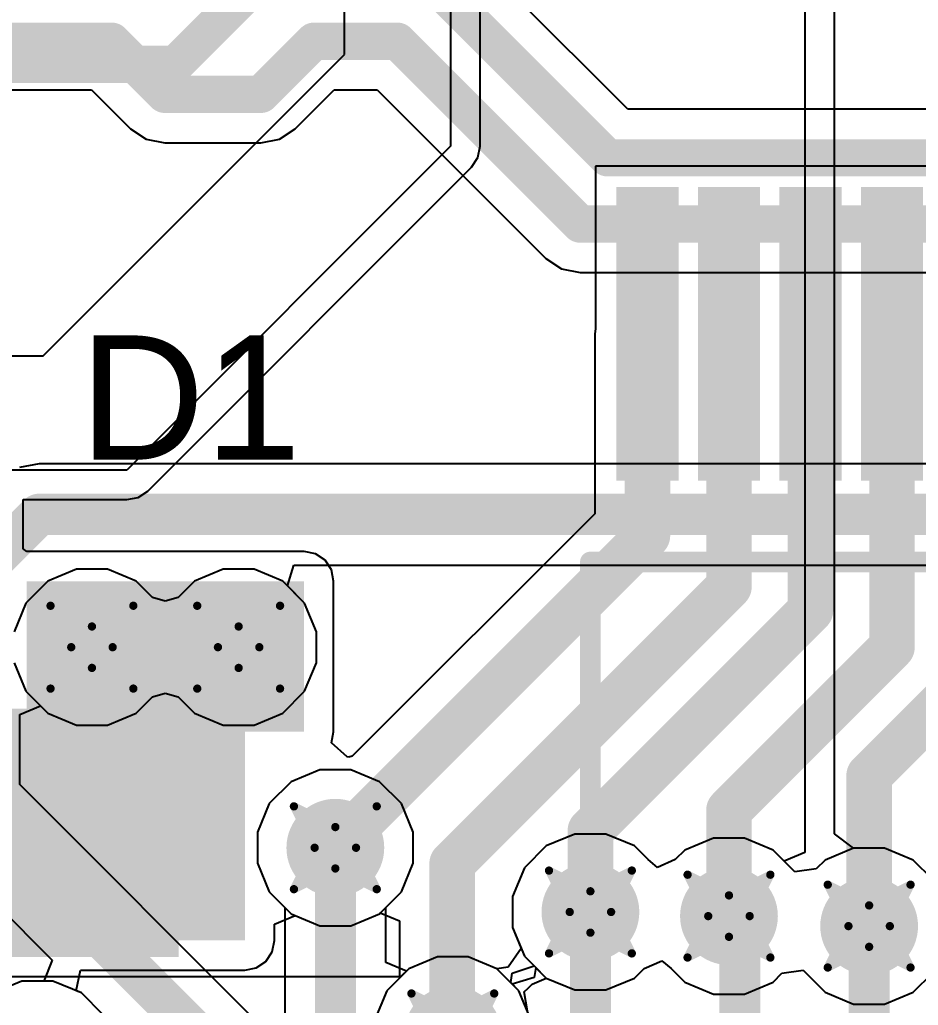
# Model space of a CAD drawing. Header units: inches. Extents: x -3 to 488, y -11 to 93.
# Drawn here: x 65.38 to 70.89, y 29.02 to 35.06 of the extents above; entities that cross this region are included whole.
import ezdxf

# ---------------------------------------------------------------- set-up
doc = ezdxf.new("R2010")
doc.units = ezdxf.units.IN
for name, color, linetype in [('Bottom Layer', 5, 'Continuous'), ('Drill Drawing', 1, 'Continuous'), ('Layer 1', 16, 'Continuous'), ('Layer 2', 76, 'Continuous'), ('Top Layer', 1, 'Continuous'), ('Top Overlay', 2, 'Continuous'), ('Top Paste', 8, 'Continuous'), ('Top Solder', 216, 'Continuous'), ('Via Holes', 16, 'Continuous')]:
    doc.layers.add(name, color=color, linetype=linetype)
doc.styles.add('Arial', font='', dxfattribs={"height": 0.2})
doc.styles.get('Arial').set_extended_font_data('Arial')

msp = doc.modelspace()

# ---------------------------------------------------------------- hatches: boundary and pattern name
at = {"layer": 'Bottom Layer'}
h = msp.add_hatch(color=5, dxfattribs=at)
edge = h.paths.add_edge_path()
edge.add_arc((65.8194, 31.2153), 0.3, 0, 360)
h = msp.add_hatch(color=5, dxfattribs=at)
edge = h.paths.add_edge_path()
edge.add_arc((66.7194, 31.2153), 0.3, 0, 360)
h = msp.add_hatch(color=5, dxfattribs=at)
edge = h.paths.add_edge_path()
edge.add_arc((67.3126, 29.985), 0.3, 0, 360)
h = msp.add_hatch(color=5, dxfattribs=at)
edge = h.paths.add_edge_path()
edge.add_arc((68.8775, 29.5912), 0.3, 0, 360)
h = msp.add_hatch(color=5, dxfattribs=at)
edge = h.paths.add_edge_path()
edge.add_arc((69.7275, 29.5658), 0.3, 0, 360)
h = msp.add_hatch(color=5, dxfattribs=at)
edge = h.paths.add_edge_path()
edge.add_arc((70.5875, 29.5045), 0.3, 0, 360)
h = msp.add_hatch(color=5, dxfattribs=at)
edge = h.paths.add_edge_path()
edge.add_arc((68.0334, 28.8373), 0.3, 0, 360)
at = {"layer": 'Layer 1'}
h = msp.add_hatch(color=16, dxfattribs=at)
edge = h.paths.add_edge_path()
edge.add_arc((65.8194, 31.2153), 0.3, 0, 360)
h = msp.add_hatch(color=16, dxfattribs=at)
edge = h.paths.add_edge_path()
edge.add_arc((66.7194, 31.2153), 0.3, 0, 360)
h = msp.add_hatch(color=16, dxfattribs=at)
edge = h.paths.add_edge_path()
edge.add_arc((67.3126, 29.985), 0.3, 0, 360)
h = msp.add_hatch(color=16, dxfattribs=at)
edge = h.paths.add_edge_path()
edge.add_arc((68.8775, 29.5912), 0.3, 0, 360)
h = msp.add_hatch(color=16, dxfattribs=at)
edge = h.paths.add_edge_path()
edge.add_arc((69.7275, 29.5658), 0.3, 0, 360)
h = msp.add_hatch(color=16, dxfattribs=at)
edge = h.paths.add_edge_path()
edge.add_arc((70.5875, 29.5045), 0.3, 0, 360)
h = msp.add_hatch(color=16, dxfattribs=at)
edge = h.paths.add_edge_path()
edge.add_arc((68.0334, 28.8373), 0.3, 0, 360)
at = {"layer": 'Layer 2'}
h = msp.add_hatch(color=76, dxfattribs=at)
edge = h.paths.add_edge_path()
edge.add_arc((65.8194, 31.2153), 0.3, 0, 360)
h = msp.add_hatch(color=76, dxfattribs=at)
edge = h.paths.add_edge_path()
edge.add_arc((66.7194, 31.2153), 0.3, 0, 360)
h = msp.add_hatch(color=76, dxfattribs=at)
edge = h.paths.add_edge_path()
edge.add_arc((67.3126, 29.985), 0.3, 0, 360)
h = msp.add_hatch(color=76, dxfattribs=at)
edge = h.paths.add_edge_path()
edge.add_arc((68.8775, 29.5912), 0.3, 0, 360)
h = msp.add_hatch(color=76, dxfattribs=at)
edge = h.paths.add_edge_path()
edge.add_arc((69.7275, 29.5658), 0.3, 0, 360)
h = msp.add_hatch(color=76, dxfattribs=at)
edge = h.paths.add_edge_path()
edge.add_arc((70.5875, 29.5045), 0.3, 0, 360)
h = msp.add_hatch(color=76, dxfattribs=at)
edge = h.paths.add_edge_path()
edge.add_arc((68.0334, 28.8373), 0.3, 0, 360)
at = {"layer": 'Top Layer'}
for points in [[(69.0874, 33.9876), (69.3674, 33.9876), (69.3674, 32.2876), (69.0874, 32.2876)], [(69.5875, 33.9876), (69.8676, 33.9876), (69.8676, 32.2876), (69.5875, 32.2876)], [(70.0874, 33.9876), (70.3674, 33.9876), (70.3674, 32.2876), (70.0874, 32.2876)], [(70.5875, 33.9876), (70.8676, 33.9876), (70.8676, 32.2876), (70.5875, 32.2876)], [(65.4196, 30.6971), (67.121, 30.6971), (67.121, 31.6201), (65.4196, 31.6201)], [(65.4913, 29.4163), (66.758, 29.4163), (66.758, 31.6201), (65.4913, 31.6201)], [(65.0504, 29.4163), (66.758, 29.4163), (66.758, 30.7363), (65.0504, 30.7363)], [(66.2504, 29.4163), (65.0504, 29.4163), (65.0504, 30.7363), (66.2504, 30.7363)]]:
    msp.add_hatch(color=1, dxfattribs=at).paths.add_polyline_path(points)
h = msp.add_hatch(color=1, dxfattribs=at)
edge = h.paths.add_edge_path()
edge.add_arc((65.8194, 31.2153), 0.3, 0, 360)
h = msp.add_hatch(color=1, dxfattribs=at)
edge = h.paths.add_edge_path()
edge.add_arc((66.7194, 31.2153), 0.3, 0, 360)
h = msp.add_hatch(color=1, dxfattribs=at)
edge = h.paths.add_edge_path()
edge.add_arc((67.3126, 29.985), 0.3, 0, 360)
h = msp.add_hatch(color=1, dxfattribs=at)
edge = h.paths.add_edge_path()
edge.add_arc((68.8775, 29.5912), 0.3, 0, 360)
h = msp.add_hatch(color=1, dxfattribs=at)
edge = h.paths.add_edge_path()
edge.add_arc((69.7275, 29.5658), 0.3, 0, 360)
h = msp.add_hatch(color=1, dxfattribs=at)
edge = h.paths.add_edge_path()
edge.add_arc((70.5875, 29.5045), 0.3, 0, 360)
h = msp.add_hatch(color=1, dxfattribs=at)
edge = h.paths.add_edge_path()
edge.add_arc((68.0334, 28.8373), 0.3, 0, 360)
at = {"layer": 'Top Paste'}
for points in [[(69.0874, 33.9876), (69.3674, 33.9876), (69.3674, 32.2876), (69.0874, 32.2876)], [(69.5875, 33.9876), (69.8676, 33.9876), (69.8676, 32.2876), (69.5875, 32.2876)], [(70.0874, 33.9876), (70.3674, 33.9876), (70.3674, 32.2876), (70.0874, 32.2876)], [(70.5875, 33.9876), (70.8676, 33.9876), (70.8676, 32.2876), (70.5875, 32.2876)], [(66.2504, 29.4163), (65.0504, 29.4163), (65.0504, 30.7363), (66.2504, 30.7363)]]:
    msp.add_hatch(color=8, dxfattribs=at).paths.add_polyline_path(points)
at = {"layer": 'Top Solder'}
for points in [[(69.0366, 34.0384), (69.4182, 34.0384), (69.4182, 32.2368), (69.0366, 32.2368)], [(69.5367, 34.0384), (69.9184, 34.0384), (69.9184, 32.2368), (69.5367, 32.2368)], [(70.0366, 34.0384), (70.4182, 34.0384), (70.4182, 32.2368), (70.0366, 32.2368)], [(70.5367, 34.0384), (70.9184, 34.0384), (70.9184, 32.2368), (70.5367, 32.2368)], [(66.352, 29.3147), (64.9488, 29.3147), (64.9488, 30.8379), (66.352, 30.8379)]]:
    msp.add_hatch(color=216, dxfattribs=at).paths.add_polyline_path(points)
at = {"layer": 'Via Holes'}
h = msp.add_hatch(color=7, dxfattribs=at)
edge = h.paths.add_edge_path()
edge.add_arc((65.8194, 31.2153), 0.15, 0, 360)
h = msp.add_hatch(color=7, dxfattribs=at)
edge = h.paths.add_edge_path()
edge.add_arc((66.7194, 31.2153), 0.15, 0, 360)
h = msp.add_hatch(color=7, dxfattribs=at)
edge = h.paths.add_edge_path()
edge.add_arc((67.3126, 29.985), 0.15, 0, 360)
h = msp.add_hatch(color=7, dxfattribs=at)
edge = h.paths.add_edge_path()
edge.add_arc((68.8775, 29.5912), 0.15, 0, 360)
h = msp.add_hatch(color=7, dxfattribs=at)
edge = h.paths.add_edge_path()
edge.add_arc((69.7275, 29.5658), 0.15, 0, 360)
h = msp.add_hatch(color=7, dxfattribs=at)
edge = h.paths.add_edge_path()
edge.add_arc((70.5875, 29.5045), 0.15, 0, 360)

# ---------------------------------------------------------------- linework, layer by layer
at = {"layer": 'Bottom Layer'}
for p, q in [((69.1068, 34.5145), (68.0722, 35.5491)), ((64.4056, 34.6343), (65.8176, 34.6343)), ((65.8176, 34.6343), (66.0563, 34.3956)), ((67.0665, 34.3956), (67.3051, 34.6343)), ((67.3051, 34.6343), (67.5699, 34.6343)), ((67.5699, 34.6343), (68.6045, 33.5997)), ((71.3811, 34.5145), (69.1068, 34.5145)), ((66.0563, 34.3956), (66.1529, 34.331)), ((66.9699, 34.331), (67.0665, 34.3956)), ((66.1529, 34.331), (66.2669, 34.3084)), ((66.2669, 34.3084), (66.8559, 34.3084)), ((66.8559, 34.3084), (66.9699, 34.331)), ((68.6045, 33.5997), (68.7011, 33.5352)), ((68.7011, 33.5352), (68.8151, 33.5125)), ((68.8151, 33.5125), (83.6361, 33.5125)), ((65.4948, 32.3407), (65.3759, 32.317)), ((83.6361, 32.3407), (65.4948, 32.3407)), ((67.0182, 31.5921), (67.0581, 31.7191)), ((67.0581, 31.7191), (83.6361, 31.7191)), ((67.1244, 31.4859), (67.0182, 31.5921)), ((67.1972, 31.3103), (67.1244, 31.4859)), ((67.1972, 31.1203), (67.1972, 31.3103)), ((67.1244, 30.9446), (67.1972, 31.1203)), ((66.09, 30.8102), (66.1908, 30.911)), ((66.1908, 30.911), (66.2694, 30.9324)), ((66.2694, 30.9324), (66.3479, 30.911)), ((66.3479, 30.911), (66.4487, 30.8102)), ((66.99, 30.8102), (67.1244, 30.9446)), ((65.3765, 30.8028), (65.5035, 30.8554)), ((65.5035, 30.8554), (65.5487, 30.8102)), ((65.3765, 30.3735), (65.3765, 30.8028)), ((65.5487, 30.8102), (65.7243, 30.7375)), ((65.9144, 30.7375), (66.09, 30.8102)), ((66.4487, 30.8102), (66.6243, 30.7375)), ((66.8144, 30.7375), (66.99, 30.8102)), ((65.7243, 30.7375), (65.9144, 30.7375)), ((66.6243, 30.7375), (66.8144, 30.7375)), ((67.2175, 30.4628), (67.0419, 30.39)), ((67.4076, 30.4628), (67.2175, 30.4628)), ((67.5832, 30.39), (67.4076, 30.4628)), ((70.3317, 25.4183), (65.3765, 30.3735)), ((67.0419, 30.39), (66.9075, 30.2556)), ((67.7176, 30.2556), (67.5832, 30.39)), ((66.9075, 30.2556), (66.8348, 30.08)), ((67.7904, 30.08), (67.7176, 30.2556)), ((66.8348, 30.08), (66.8348, 29.8899)), ((67.7904, 29.8899), (67.7904, 30.08)), ((68.7824, 30.069), (68.6068, 29.9963)), ((68.9725, 30.069), (68.7824, 30.069)), ((69.1481, 29.9963), (68.9725, 30.069)), ((64.846, 30.025), (65.5763, 29.2947)), ((68.6068, 29.9963), (68.4724, 29.8619)), ((69.2323, 29.9122), (69.1481, 29.9963)), ((69.6325, 30.0436), (69.4569, 29.9709)), ((69.8226, 30.0436), (69.6325, 30.0436)), ((69.9982, 29.9709), (69.8226, 30.0436)), ((69.4569, 29.9709), (69.3982, 29.9122)), ((70.1326, 29.8365), (69.9982, 29.9709)), ((70.4925, 29.9823), (70.3169, 29.9095)), ((70.6826, 29.9823), (70.4925, 29.9823)), ((70.8582, 29.9095), (70.6826, 29.9823)), ((66.8348, 29.8899), (66.9075, 29.7143)), ((67.7176, 29.7143), (67.7904, 29.8899)), ((69.2889, 29.8646), (69.2323, 29.9122)), ((69.3982, 29.9122), (69.2889, 29.8646)), ((70.3169, 29.9095), (70.2624, 29.855)), ((70.9775, 29.7902), (70.8582, 29.9095)), ((68.4724, 29.8619), (68.3997, 29.6863)), ((70.2624, 29.855), (70.1326, 29.8365)), ((66.9075, 29.7143), (67.0419, 29.5799)), ((67.5832, 29.5799), (67.7176, 29.7143)), ((68.3997, 29.6863), (68.3997, 29.4962)), ((67.0419, 29.5799), (67.2175, 29.5072)), ((67.4076, 29.5072), (67.5832, 29.5799)), ((67.2175, 29.5072), (67.4076, 29.5072)), ((68.3997, 29.4962), (68.4724, 29.3206)), ((68.4724, 29.3206), (68.6068, 29.1862)), ((65.5763, 29.2947), (65.5237, 29.1677)), ((67.9384, 29.3151), (67.7628, 29.2423)), ((68.1284, 29.3151), (67.9384, 29.3151)), ((68.3041, 29.2423), (68.1284, 29.3151)), ((69.2068, 29.2449), (69.3161, 29.2924)), ((69.3161, 29.2924), (69.3728, 29.2449)), ((67.7628, 29.2423), (67.6283, 29.1079)), ((68.4385, 29.1079), (68.3041, 29.2423)), ((69.1481, 29.1862), (69.2068, 29.2449)), ((69.3728, 29.2449), (69.4569, 29.1607)), ((69.9982, 29.1607), (70.0527, 29.2153)), ((70.0527, 29.2153), (70.1825, 29.2338)), ((70.1825, 29.2338), (70.3169, 29.0994)), ((70.8582, 29.0994), (70.9775, 29.2187)), ((65.3887, 29.1677), (65.2131, 29.095)), ((65.5237, 29.1677), (65.3887, 29.1677)), ((68.6068, 29.1862), (68.7824, 29.1134)), ((68.9725, 29.1134), (69.1481, 29.1862)), ((69.4569, 29.1607), (69.6325, 29.088)), ((69.8226, 29.088), (69.9982, 29.1607)), ((67.6283, 29.1079), (67.5556, 28.9323)), ((68.5112, 28.9323), (68.4385, 29.1079)), ((68.7824, 29.1134), (68.9725, 29.1134)), ((69.6325, 29.088), (69.8226, 29.088)), ((70.3169, 29.0994), (70.4925, 29.0267)), ((70.6826, 29.0267), (70.8582, 29.0994)), ((70.4925, 29.0267), (70.6826, 29.0267))]:
    msp.add_line(p, q, dxfattribs=at)
for points in [[(67.8616, 35.3385, 0.2286, 0.2286, 0), (68.9834, 34.2167, 0.2286, 0.2286, 0)], [(64.2822, 34.9321, 0.2286, 0.2286, 0), (65.941, 34.9321, 0.2286, 0.2286, 0)], [(65.941, 34.9321, 0.2286, 0.2286, 0), (66.2669, 34.6062, 0.2286, 0.2286, 0)], [(66.8559, 34.6062, 0.2286, 0.2286, 0), (67.1818, 34.9321, 0.2286, 0.2286, 0)], [(67.1818, 34.9321, 0.2286, 0.2286, 0), (67.6933, 34.9321, 0.2286, 0.2286, 0)], [(67.6933, 34.9321, 0.2286, 0.2286, 0), (68.8151, 33.8103, 0.2286, 0.2286, 0)], [(66.2669, 34.6062, 0.2286, 0.2286, 0), (66.8559, 34.6062, 0.2286, 0.2286, 0)], [(68.9834, 34.2167, 0.2286, 0.2286, 0), (91.5495, 34.2167, 0.2286, 0.2286, 0)], [(68.8151, 33.8103, 0.2286, 0.2286, 0), (91.7178, 33.8103, 0.2286, 0.2286, 0)], [(65.0657, 31.6008, 0.254, 0.254, 0), (65.4948, 32.0299, 0.254, 0.254, 0)], [(65.4948, 32.0299, 0.254, 0.254, 0), (85.2854, 32.0299, 0.254, 0.254, 0)], [(65.0657, 30.2447, 0.254, 0.254, 0), (70.112, 25.1985, 0.254, 0.254, 0)]]:
    msp.add_lwpolyline(points, format="xyseb", dxfattribs=at)
for points in [[(65.8838, 34.9321, 0.1143, 0.1143, 1), (65.9981, 34.9321, 0.1143, 0.1143, 1)], [(65.8838, 34.9321, 0.1143, 0.1143, 1), (65.9981, 34.9321, 0.1143, 0.1143, 1)], [(67.1246, 34.9321, 0.1143, 0.1143, 1), (67.2389, 34.9321, 0.1143, 0.1143, 1)], [(67.1246, 34.9321, 0.1143, 0.1143, 1), (67.2389, 34.9321, 0.1143, 0.1143, 1)], [(67.6361, 34.9321, 0.1143, 0.1143, 1), (67.7504, 34.9321, 0.1143, 0.1143, 1)], [(67.6361, 34.9321, 0.1143, 0.1143, 1), (67.7504, 34.9321, 0.1143, 0.1143, 1)], [(66.2097, 34.6062, 0.1143, 0.1143, 1), (66.324, 34.6062, 0.1143, 0.1143, 1)], [(66.2097, 34.6062, 0.1143, 0.1143, 1), (66.324, 34.6062, 0.1143, 0.1143, 1)], [(66.7987, 34.6062, 0.1143, 0.1143, 1), (66.913, 34.6062, 0.1143, 0.1143, 1)], [(66.7987, 34.6062, 0.1143, 0.1143, 1), (66.913, 34.6062, 0.1143, 0.1143, 1)], [(68.9262, 34.2167, 0.1143, 0.1143, 1), (69.0405, 34.2167, 0.1143, 0.1143, 1)], [(68.9262, 34.2167, 0.1143, 0.1143, 1), (69.0405, 34.2167, 0.1143, 0.1143, 1)], [(68.7579, 33.8103, 0.1143, 0.1143, 1), (68.8722, 33.8103, 0.1143, 0.1143, 1)], [(68.7579, 33.8103, 0.1143, 0.1143, 1), (68.8722, 33.8103, 0.1143, 0.1143, 1)], [(65.4313, 32.0299, 0.127, 0.127, 1), (65.5583, 32.0299, 0.127, 0.127, 1)], [(65.4313, 32.0299, 0.127, 0.127, 1), (65.5583, 32.0299, 0.127, 0.127, 1)]]:
    msp.add_lwpolyline(points, format="xyseb", close=True, dxfattribs=at)
at = {"layer": 'Drill Drawing'}
for points in [[(65.5654, 31.4693, 0.0508, 0.0508, 0), (65.8194, 31.3423, 0.0508, 0.0508, 0)], [(65.5654, 31.4693, 0.0508, 0.0508, 0), (65.6924, 31.2153, 0.0508, 0.0508, 0)], [(65.8194, 31.3423, 0.0508, 0.0508, 0), (66.0734, 31.4693, 0.0508, 0.0508, 0)], [(65.9464, 31.2153, 0.0508, 0.0508, 0), (66.0734, 31.4693, 0.0508, 0.0508, 0)], [(66.4654, 31.4693, 0.0508, 0.0508, 0), (66.7194, 31.3423, 0.0508, 0.0508, 0)], [(66.4654, 31.4693, 0.0508, 0.0508, 0), (66.5924, 31.2153, 0.0508, 0.0508, 0)], [(66.7194, 31.3423, 0.0508, 0.0508, 0), (66.9734, 31.4693, 0.0508, 0.0508, 0)], [(66.8464, 31.2153, 0.0508, 0.0508, 0), (66.9734, 31.4693, 0.0508, 0.0508, 0)], [(65.5654, 30.9613, 0.0508, 0.0508, 0), (65.6924, 31.2153, 0.0508, 0.0508, 0)], [(65.9464, 31.2153, 0.0508, 0.0508, 0), (66.0734, 30.9613, 0.0508, 0.0508, 0)], [(66.4654, 30.9613, 0.0508, 0.0508, 0), (66.5924, 31.2153, 0.0508, 0.0508, 0)], [(66.8464, 31.2153, 0.0508, 0.0508, 0), (66.9734, 30.9613, 0.0508, 0.0508, 0)], [(65.5654, 30.9613, 0.0508, 0.0508, 0), (65.8194, 31.0883, 0.0508, 0.0508, 0)], [(65.8194, 31.0883, 0.0508, 0.0508, 0), (66.0734, 30.9613, 0.0508, 0.0508, 0)], [(66.4654, 30.9613, 0.0508, 0.0508, 0), (66.7194, 31.0883, 0.0508, 0.0508, 0)], [(66.7194, 31.0883, 0.0508, 0.0508, 0), (66.9734, 30.9613, 0.0508, 0.0508, 0)], [(67.0586, 30.239, 0.0508, 0.0508, 0), (67.3126, 30.112, 0.0508, 0.0508, 0)], [(67.0586, 30.239, 0.0508, 0.0508, 0), (67.1856, 29.985, 0.0508, 0.0508, 0)], [(67.3126, 30.112, 0.0508, 0.0508, 0), (67.5666, 30.239, 0.0508, 0.0508, 0)], [(67.4396, 29.985, 0.0508, 0.0508, 0), (67.5666, 30.239, 0.0508, 0.0508, 0)], [(67.0586, 29.731, 0.0508, 0.0508, 0), (67.1856, 29.985, 0.0508, 0.0508, 0)], [(67.4396, 29.985, 0.0508, 0.0508, 0), (67.5666, 29.731, 0.0508, 0.0508, 0)], [(67.0586, 29.731, 0.0508, 0.0508, 0), (67.3126, 29.858, 0.0508, 0.0508, 0)], [(67.3126, 29.858, 0.0508, 0.0508, 0), (67.5666, 29.731, 0.0508, 0.0508, 0)], [(68.6235, 29.8452, 0.0508, 0.0508, 0), (68.8775, 29.7182, 0.0508, 0.0508, 0)], [(68.6235, 29.8452, 0.0508, 0.0508, 0), (68.7505, 29.5912, 0.0508, 0.0508, 0)], [(68.8775, 29.7182, 0.0508, 0.0508, 0), (69.1315, 29.8452, 0.0508, 0.0508, 0)], [(69.0045, 29.5912, 0.0508, 0.0508, 0), (69.1315, 29.8452, 0.0508, 0.0508, 0)], [(69.4735, 29.8198, 0.0508, 0.0508, 0), (69.7275, 29.6928, 0.0508, 0.0508, 0)], [(69.4735, 29.8198, 0.0508, 0.0508, 0), (69.6005, 29.5658, 0.0508, 0.0508, 0)], [(69.7275, 29.6928, 0.0508, 0.0508, 0), (69.9815, 29.8198, 0.0508, 0.0508, 0)], [(69.8545, 29.5658, 0.0508, 0.0508, 0), (69.9815, 29.8198, 0.0508, 0.0508, 0)], [(70.3335, 29.7585, 0.0508, 0.0508, 0), (70.5875, 29.6315, 0.0508, 0.0508, 0)], [(70.3335, 29.7585, 0.0508, 0.0508, 0), (70.4605, 29.5045, 0.0508, 0.0508, 0)], [(70.5875, 29.6315, 0.0508, 0.0508, 0), (70.8415, 29.7585, 0.0508, 0.0508, 0)], [(70.7145, 29.5045, 0.0508, 0.0508, 0), (70.8415, 29.7585, 0.0508, 0.0508, 0)], [(68.6235, 29.3372, 0.0508, 0.0508, 0), (68.7505, 29.5912, 0.0508, 0.0508, 0)], [(69.0045, 29.5912, 0.0508, 0.0508, 0), (69.1315, 29.3372, 0.0508, 0.0508, 0)], [(69.4735, 29.3118, 0.0508, 0.0508, 0), (69.6005, 29.5658, 0.0508, 0.0508, 0)], [(69.8545, 29.5658, 0.0508, 0.0508, 0), (69.9815, 29.3118, 0.0508, 0.0508, 0)], [(70.3335, 29.2505, 0.0508, 0.0508, 0), (70.4605, 29.5045, 0.0508, 0.0508, 0)], [(70.7145, 29.5045, 0.0508, 0.0508, 0), (70.8415, 29.2505, 0.0508, 0.0508, 0)], [(68.6235, 29.3372, 0.0508, 0.0508, 0), (68.8775, 29.4642, 0.0508, 0.0508, 0)], [(68.8775, 29.4642, 0.0508, 0.0508, 0), (69.1315, 29.3372, 0.0508, 0.0508, 0)], [(69.4735, 29.3118, 0.0508, 0.0508, 0), (69.7275, 29.4388, 0.0508, 0.0508, 0)], [(69.7275, 29.4388, 0.0508, 0.0508, 0), (69.9815, 29.3118, 0.0508, 0.0508, 0)], [(70.3335, 29.2505, 0.0508, 0.0508, 0), (70.5875, 29.3775, 0.0508, 0.0508, 0)], [(70.5875, 29.3775, 0.0508, 0.0508, 0), (70.8415, 29.2505, 0.0508, 0.0508, 0)], [(67.7794, 29.0913, 0.0508, 0.0508, 0), (68.0334, 28.9643, 0.0508, 0.0508, 0)], [(67.7794, 29.0913, 0.0508, 0.0508, 0), (67.9064, 28.8373, 0.0508, 0.0508, 0)], [(68.0334, 28.9643, 0.0508, 0.0508, 0), (68.2874, 29.0913, 0.0508, 0.0508, 0)], [(68.1604, 28.8373, 0.0508, 0.0508, 0), (68.2874, 29.0913, 0.0508, 0.0508, 0)]]:
    msp.add_lwpolyline(points, format="xyseb", dxfattribs=at)
for points in [[(65.5527, 31.4693, 0.0254, 0.0254, 1), (65.5781, 31.4693, 0.0254, 0.0254, 1)], [(65.5527, 31.4693, 0.0254, 0.0254, 1), (65.5781, 31.4693, 0.0254, 0.0254, 1)], [(66.0607, 31.4693, 0.0254, 0.0254, 1), (66.0861, 31.4693, 0.0254, 0.0254, 1)], [(66.0607, 31.4693, 0.0254, 0.0254, 1), (66.0861, 31.4693, 0.0254, 0.0254, 1)], [(66.4527, 31.4693, 0.0254, 0.0254, 1), (66.4781, 31.4693, 0.0254, 0.0254, 1)], [(66.4527, 31.4693, 0.0254, 0.0254, 1), (66.4781, 31.4693, 0.0254, 0.0254, 1)], [(66.9607, 31.4693, 0.0254, 0.0254, 1), (66.9861, 31.4693, 0.0254, 0.0254, 1)], [(66.9607, 31.4693, 0.0254, 0.0254, 1), (66.9861, 31.4693, 0.0254, 0.0254, 1)], [(65.8067, 31.3423, 0.0254, 0.0254, 1), (65.8321, 31.3423, 0.0254, 0.0254, 1)], [(65.8067, 31.3423, 0.0254, 0.0254, 1), (65.8321, 31.3423, 0.0254, 0.0254, 1)], [(66.7067, 31.3423, 0.0254, 0.0254, 1), (66.7321, 31.3423, 0.0254, 0.0254, 1)], [(66.7067, 31.3423, 0.0254, 0.0254, 1), (66.7321, 31.3423, 0.0254, 0.0254, 1)], [(65.6797, 31.2153, 0.0254, 0.0254, 1), (65.7051, 31.2153, 0.0254, 0.0254, 1)], [(65.6797, 31.2153, 0.0254, 0.0254, 1), (65.7051, 31.2153, 0.0254, 0.0254, 1)], [(65.9337, 31.2153, 0.0254, 0.0254, 1), (65.9591, 31.2153, 0.0254, 0.0254, 1)], [(65.9337, 31.2153, 0.0254, 0.0254, 1), (65.9591, 31.2153, 0.0254, 0.0254, 1)], [(66.5797, 31.2153, 0.0254, 0.0254, 1), (66.6051, 31.2153, 0.0254, 0.0254, 1)], [(66.5797, 31.2153, 0.0254, 0.0254, 1), (66.6051, 31.2153, 0.0254, 0.0254, 1)], [(66.8337, 31.2153, 0.0254, 0.0254, 1), (66.8591, 31.2153, 0.0254, 0.0254, 1)], [(66.8337, 31.2153, 0.0254, 0.0254, 1), (66.8591, 31.2153, 0.0254, 0.0254, 1)], [(65.8067, 31.0883, 0.0254, 0.0254, 1), (65.8321, 31.0883, 0.0254, 0.0254, 1)], [(65.8067, 31.0883, 0.0254, 0.0254, 1), (65.8321, 31.0883, 0.0254, 0.0254, 1)], [(66.7067, 31.0883, 0.0254, 0.0254, 1), (66.7321, 31.0883, 0.0254, 0.0254, 1)], [(66.7067, 31.0883, 0.0254, 0.0254, 1), (66.7321, 31.0883, 0.0254, 0.0254, 1)], [(65.5527, 30.9613, 0.0254, 0.0254, 1), (65.5781, 30.9613, 0.0254, 0.0254, 1)], [(65.5527, 30.9613, 0.0254, 0.0254, 1), (65.5781, 30.9613, 0.0254, 0.0254, 1)], [(66.0607, 30.9613, 0.0254, 0.0254, 1), (66.0861, 30.9613, 0.0254, 0.0254, 1)], [(66.0607, 30.9613, 0.0254, 0.0254, 1), (66.0861, 30.9613, 0.0254, 0.0254, 1)], [(66.4527, 30.9613, 0.0254, 0.0254, 1), (66.4781, 30.9613, 0.0254, 0.0254, 1)], [(66.4527, 30.9613, 0.0254, 0.0254, 1), (66.4781, 30.9613, 0.0254, 0.0254, 1)], [(66.9607, 30.9613, 0.0254, 0.0254, 1), (66.9861, 30.9613, 0.0254, 0.0254, 1)], [(66.9607, 30.9613, 0.0254, 0.0254, 1), (66.9861, 30.9613, 0.0254, 0.0254, 1)], [(67.0459, 30.239, 0.0254, 0.0254, 1), (67.0713, 30.239, 0.0254, 0.0254, 1)], [(67.0459, 30.239, 0.0254, 0.0254, 1), (67.0713, 30.239, 0.0254, 0.0254, 1)], [(67.5539, 30.239, 0.0254, 0.0254, 1), (67.5793, 30.239, 0.0254, 0.0254, 1)], [(67.5539, 30.239, 0.0254, 0.0254, 1), (67.5793, 30.239, 0.0254, 0.0254, 1)], [(67.2999, 30.112, 0.0254, 0.0254, 1), (67.3253, 30.112, 0.0254, 0.0254, 1)], [(67.2999, 30.112, 0.0254, 0.0254, 1), (67.3253, 30.112, 0.0254, 0.0254, 1)], [(67.1729, 29.985, 0.0254, 0.0254, 1), (67.1983, 29.985, 0.0254, 0.0254, 1)], [(67.1729, 29.985, 0.0254, 0.0254, 1), (67.1983, 29.985, 0.0254, 0.0254, 1)], [(67.4269, 29.985, 0.0254, 0.0254, 1), (67.4523, 29.985, 0.0254, 0.0254, 1)], [(67.4269, 29.985, 0.0254, 0.0254, 1), (67.4523, 29.985, 0.0254, 0.0254, 1)], [(67.2999, 29.858, 0.0254, 0.0254, 1), (67.3253, 29.858, 0.0254, 0.0254, 1)], [(67.2999, 29.858, 0.0254, 0.0254, 1), (67.3253, 29.858, 0.0254, 0.0254, 1)], [(68.6108, 29.8452, 0.0254, 0.0254, 1), (68.6362, 29.8452, 0.0254, 0.0254, 1)], [(68.6108, 29.8452, 0.0254, 0.0254, 1), (68.6362, 29.8452, 0.0254, 0.0254, 1)], [(69.1188, 29.8452, 0.0254, 0.0254, 1), (69.1442, 29.8452, 0.0254, 0.0254, 1)], [(69.1188, 29.8452, 0.0254, 0.0254, 1), (69.1442, 29.8452, 0.0254, 0.0254, 1)], [(69.4608, 29.8198, 0.0254, 0.0254, 1), (69.4862, 29.8198, 0.0254, 0.0254, 1)], [(69.4608, 29.8198, 0.0254, 0.0254, 1), (69.4862, 29.8198, 0.0254, 0.0254, 1)], [(69.9688, 29.8198, 0.0254, 0.0254, 1), (69.9942, 29.8198, 0.0254, 0.0254, 1)], [(69.9688, 29.8198, 0.0254, 0.0254, 1), (69.9942, 29.8198, 0.0254, 0.0254, 1)], [(67.0459, 29.731, 0.0254, 0.0254, 1), (67.0713, 29.731, 0.0254, 0.0254, 1)], [(67.0459, 29.731, 0.0254, 0.0254, 1), (67.0713, 29.731, 0.0254, 0.0254, 1)], [(67.5539, 29.731, 0.0254, 0.0254, 1), (67.5793, 29.731, 0.0254, 0.0254, 1)], [(67.5539, 29.731, 0.0254, 0.0254, 1), (67.5793, 29.731, 0.0254, 0.0254, 1)], [(68.8648, 29.7182, 0.0254, 0.0254, 1), (68.8902, 29.7182, 0.0254, 0.0254, 1)], [(68.8648, 29.7182, 0.0254, 0.0254, 1), (68.8902, 29.7182, 0.0254, 0.0254, 1)], [(70.3208, 29.7585, 0.0254, 0.0254, 1), (70.3462, 29.7585, 0.0254, 0.0254, 1)], [(70.3208, 29.7585, 0.0254, 0.0254, 1), (70.3462, 29.7585, 0.0254, 0.0254, 1)], [(70.8288, 29.7585, 0.0254, 0.0254, 1), (70.8542, 29.7585, 0.0254, 0.0254, 1)], [(70.8288, 29.7585, 0.0254, 0.0254, 1), (70.8542, 29.7585, 0.0254, 0.0254, 1)], [(69.7148, 29.6928, 0.0254, 0.0254, 1), (69.7402, 29.6928, 0.0254, 0.0254, 1)], [(69.7148, 29.6928, 0.0254, 0.0254, 1), (69.7402, 29.6928, 0.0254, 0.0254, 1)], [(70.5748, 29.6315, 0.0254, 0.0254, 1), (70.6002, 29.6315, 0.0254, 0.0254, 1)], [(70.5748, 29.6315, 0.0254, 0.0254, 1), (70.6002, 29.6315, 0.0254, 0.0254, 1)], [(68.7378, 29.5912, 0.0254, 0.0254, 1), (68.7632, 29.5912, 0.0254, 0.0254, 1)], [(68.7378, 29.5912, 0.0254, 0.0254, 1), (68.7632, 29.5912, 0.0254, 0.0254, 1)], [(68.9918, 29.5912, 0.0254, 0.0254, 1), (69.0172, 29.5912, 0.0254, 0.0254, 1)], [(68.9918, 29.5912, 0.0254, 0.0254, 1), (69.0172, 29.5912, 0.0254, 0.0254, 1)], [(69.5878, 29.5658, 0.0254, 0.0254, 1), (69.6132, 29.5658, 0.0254, 0.0254, 1)], [(69.5878, 29.5658, 0.0254, 0.0254, 1), (69.6132, 29.5658, 0.0254, 0.0254, 1)], [(69.8418, 29.5658, 0.0254, 0.0254, 1), (69.8672, 29.5658, 0.0254, 0.0254, 1)], [(69.8418, 29.5658, 0.0254, 0.0254, 1), (69.8672, 29.5658, 0.0254, 0.0254, 1)], [(70.4478, 29.5045, 0.0254, 0.0254, 1), (70.4732, 29.5045, 0.0254, 0.0254, 1)], [(70.4478, 29.5045, 0.0254, 0.0254, 1), (70.4732, 29.5045, 0.0254, 0.0254, 1)], [(70.7018, 29.5045, 0.0254, 0.0254, 1), (70.7272, 29.5045, 0.0254, 0.0254, 1)], [(70.7018, 29.5045, 0.0254, 0.0254, 1), (70.7272, 29.5045, 0.0254, 0.0254, 1)], [(68.8648, 29.4642, 0.0254, 0.0254, 1), (68.8902, 29.4642, 0.0254, 0.0254, 1)], [(68.8648, 29.4642, 0.0254, 0.0254, 1), (68.8902, 29.4642, 0.0254, 0.0254, 1)], [(69.7148, 29.4388, 0.0254, 0.0254, 1), (69.7402, 29.4388, 0.0254, 0.0254, 1)], [(69.7148, 29.4388, 0.0254, 0.0254, 1), (69.7402, 29.4388, 0.0254, 0.0254, 1)], [(70.5748, 29.3775, 0.0254, 0.0254, 1), (70.6002, 29.3775, 0.0254, 0.0254, 1)], [(70.5748, 29.3775, 0.0254, 0.0254, 1), (70.6002, 29.3775, 0.0254, 0.0254, 1)], [(68.6108, 29.3372, 0.0254, 0.0254, 1), (68.6362, 29.3372, 0.0254, 0.0254, 1)], [(68.6108, 29.3372, 0.0254, 0.0254, 1), (68.6362, 29.3372, 0.0254, 0.0254, 1)], [(69.1188, 29.3372, 0.0254, 0.0254, 1), (69.1442, 29.3372, 0.0254, 0.0254, 1)], [(69.1188, 29.3372, 0.0254, 0.0254, 1), (69.1442, 29.3372, 0.0254, 0.0254, 1)], [(69.4608, 29.3118, 0.0254, 0.0254, 1), (69.4862, 29.3118, 0.0254, 0.0254, 1)], [(69.4608, 29.3118, 0.0254, 0.0254, 1), (69.4862, 29.3118, 0.0254, 0.0254, 1)], [(69.9688, 29.3118, 0.0254, 0.0254, 1), (69.9942, 29.3118, 0.0254, 0.0254, 1)], [(69.9688, 29.3118, 0.0254, 0.0254, 1), (69.9942, 29.3118, 0.0254, 0.0254, 1)], [(70.3208, 29.2505, 0.0254, 0.0254, 1), (70.3462, 29.2505, 0.0254, 0.0254, 1)], [(70.3208, 29.2505, 0.0254, 0.0254, 1), (70.3462, 29.2505, 0.0254, 0.0254, 1)], [(70.8288, 29.2505, 0.0254, 0.0254, 1), (70.8542, 29.2505, 0.0254, 0.0254, 1)], [(70.8288, 29.2505, 0.0254, 0.0254, 1), (70.8542, 29.2505, 0.0254, 0.0254, 1)], [(67.7667, 29.0913, 0.0254, 0.0254, 1), (67.7921, 29.0913, 0.0254, 0.0254, 1)], [(67.7667, 29.0913, 0.0254, 0.0254, 1), (67.7921, 29.0913, 0.0254, 0.0254, 1)], [(68.2747, 29.0913, 0.0254, 0.0254, 1), (68.3001, 29.0913, 0.0254, 0.0254, 1)], [(68.2747, 29.0913, 0.0254, 0.0254, 1), (68.3001, 29.0913, 0.0254, 0.0254, 1)]]:
    msp.add_lwpolyline(points, format="xyseb", close=True, dxfattribs=at)
at = {"layer": 'Layer 1'}
for p, q in [((65.7243, 31.6931), (65.5487, 31.6203)), ((65.9144, 31.6931), (65.7243, 31.6931)), ((66.09, 31.6203), (65.9144, 31.6931)), ((66.6243, 31.6931), (66.4487, 31.6203)), ((66.8144, 31.6931), (66.6243, 31.6931)), ((66.99, 31.6203), (66.8144, 31.6931)), ((65.5487, 31.6203), (65.4143, 31.4859)), ((66.1908, 31.5196), (66.09, 31.6203)), ((66.4487, 31.6203), (66.3479, 31.5196)), ((67.1244, 31.4859), (66.99, 31.6203)), ((66.2694, 31.4982), (66.1908, 31.5196)), ((66.3479, 31.5196), (66.2694, 31.4982)), ((65.4143, 31.4859), (65.3416, 31.3103)), ((67.1972, 31.3103), (67.1244, 31.4859)), ((67.1972, 31.1203), (67.1972, 31.3103)), ((65.3416, 31.1203), (65.4143, 30.9446)), ((67.1244, 30.9446), (67.1972, 31.1203)), ((65.4143, 30.9446), (65.5487, 30.8102)), ((66.09, 30.8102), (66.1908, 30.911)), ((66.1908, 30.911), (66.2694, 30.9324)), ((66.2694, 30.9324), (66.3479, 30.911)), ((66.3479, 30.911), (66.4487, 30.8102)), ((66.99, 30.8102), (67.1244, 30.9446)), ((65.5487, 30.8102), (65.7243, 30.7375)), ((65.9144, 30.7375), (66.09, 30.8102)), ((66.4487, 30.8102), (66.6243, 30.7375)), ((66.8144, 30.7375), (66.99, 30.8102)), ((65.7243, 30.7375), (65.9144, 30.7375)), ((66.6243, 30.7375), (66.8144, 30.7375)), ((67.2175, 30.4628), (67.0419, 30.39)), ((67.4076, 30.4628), (67.2175, 30.4628)), ((67.5832, 30.39), (67.4076, 30.4628)), ((67.0419, 30.39), (66.9075, 30.2556)), ((67.7176, 30.2556), (67.5832, 30.39)), ((66.9075, 30.2556), (66.8348, 30.08)), ((67.7904, 30.08), (67.7176, 30.2556)), ((66.8348, 30.08), (66.8348, 29.8899)), ((67.7904, 29.8899), (67.7904, 30.08)), ((68.7824, 30.069), (68.6068, 29.9963)), ((68.9725, 30.069), (68.7824, 30.069)), ((69.1481, 29.9963), (68.9725, 30.069)), ((68.6068, 29.9963), (68.4724, 29.8619)), ((69.2323, 29.9122), (69.1481, 29.9963)), ((69.6325, 30.0436), (69.4569, 29.9709)), ((69.8226, 30.0436), (69.6325, 30.0436)), ((69.9982, 29.9709), (69.8226, 30.0436)), ((69.4569, 29.9709), (69.3982, 29.9122)), ((70.1326, 29.8365), (69.9982, 29.9709)), ((70.4925, 29.9823), (70.3169, 29.9095)), ((70.6826, 29.9823), (70.4925, 29.9823)), ((70.8582, 29.9095), (70.6826, 29.9823)), ((66.8348, 29.8899), (66.9075, 29.7143)), ((67.7176, 29.7143), (67.7904, 29.8899)), ((69.2889, 29.8646), (69.2323, 29.9122)), ((69.3982, 29.9122), (69.2889, 29.8646)), ((70.3169, 29.9095), (70.2624, 29.855)), ((70.9775, 29.7902), (70.8582, 29.9095)), ((68.4724, 29.8619), (68.3997, 29.6863)), ((70.2624, 29.855), (70.1326, 29.8365)), ((66.9075, 29.7143), (67.0031, 29.6187)), ((67.6221, 29.6187), (67.7176, 29.7143)), ((68.3997, 29.6863), (68.3997, 29.4962)), ((67.0031, 29.6187), (67.0031, 28.5776)), ((67.6221, 29.2812), (67.6221, 29.6187)), ((68.3997, 29.4962), (68.4724, 29.3206)), ((68.4724, 29.3206), (68.5417, 29.2513)), ((67.7491, 29.2286), (67.6221, 29.2812)), ((67.9384, 29.3151), (67.7628, 29.2423)), ((68.1284, 29.3151), (67.9384, 29.3151)), ((68.3041, 29.2423), (68.1284, 29.3151)), ((67.7628, 29.2423), (67.7491, 29.2286)), ((68.397, 29.1493), (68.3041, 29.2423)), ((68.5417, 29.2513), (68.5319, 29.189)), ((65.3887, 29.1677), (65.2131, 29.095)), ((65.5787, 29.1677), (65.3887, 29.1677)), ((65.7544, 29.095), (65.5787, 29.1677)), ((68.5319, 29.189), (68.397, 29.1493)), ((65.8888, 28.9606), (65.7544, 29.095))]:
    msp.add_line(p, q, dxfattribs=at)
for points in [[(67.3126, 28.5776, 0.2515, 0.2515, 0), (67.3126, 29.985, 0.2515, 0.2515, 0)], [(68.8775, 28.8084, 0.2515, 0.2515, 0), (68.8775, 29.5912, 0.2515, 0.2515, 0)], [(69.7275, 29.5658, 0.2515, 0.2515, 0), (69.7942, 29.4991, 0.2515, 0.2515, 0)], [(69.7942, 28.7517, 0.2515, 0.2515, 0), (69.7942, 29.4991, 0.2515, 0.2515, 0)], [(70.5875, 28.8332, 0.2515, 0.2515, 0), (70.5875, 29.5045, 0.2515, 0.2515, 0)]]:
    msp.add_lwpolyline(points, format="xyseb", dxfattribs=at)
for points in [[(67.2497, 29.985, 0.1257, 0.1257, 1), (67.3754, 29.985, 0.1257, 0.1257, 1)], [(68.8146, 29.5912, 0.1257, 0.1257, 1), (68.9403, 29.5912, 0.1257, 0.1257, 1)], [(69.6647, 29.5658, 0.1257, 0.1257, 1), (69.7904, 29.5658, 0.1257, 0.1257, 1)], [(69.7314, 29.4991, 0.1257, 0.1257, 1), (69.8571, 29.4991, 0.1257, 0.1257, 1)], [(69.7314, 29.4991, 0.1257, 0.1257, 1), (69.8571, 29.4991, 0.1257, 0.1257, 1)], [(70.5247, 29.5045, 0.1257, 0.1257, 1), (70.6504, 29.5045, 0.1257, 0.1257, 1)]]:
    msp.add_lwpolyline(points, format="xyseb", close=True, dxfattribs=at)
at = {"layer": 'Layer 2'}
for p, q in [((70.1936, 35.7964), (70.1936, 29.9551)), ((70.3749, 30.071), (70.3749, 35.6151)), ((67.2175, 30.4628), (67.0419, 30.39)), ((67.4076, 30.4628), (67.2175, 30.4628)), ((67.5832, 30.39), (67.4076, 30.4628)), ((67.0419, 30.39), (66.9075, 30.2556)), ((67.7176, 30.2556), (67.5832, 30.39)), ((66.9075, 30.2556), (66.8348, 30.08)), ((67.7904, 30.08), (67.7176, 30.2556)), ((66.8348, 30.08), (66.8348, 29.8899)), ((67.7904, 29.8899), (67.7904, 30.08)), ((68.7824, 30.069), (68.6068, 29.9963)), ((68.9725, 30.069), (68.7824, 30.069)), ((69.1481, 29.9963), (68.9725, 30.069)), ((70.4925, 29.9823), (70.3749, 30.071)), ((68.6068, 29.9963), (68.4724, 29.8619)), ((69.2323, 29.9122), (69.1481, 29.9963)), ((69.6325, 30.0436), (69.4569, 29.9709)), ((69.8226, 30.0436), (69.6325, 30.0436)), ((69.9982, 29.9709), (69.8226, 30.0436)), ((69.4569, 29.9709), (69.3982, 29.9122)), ((70.0666, 29.9024), (69.9982, 29.9709)), ((70.1936, 29.9551), (70.0666, 29.9024)), ((70.6826, 29.9823), (70.4925, 29.9823)), ((70.8582, 29.9095), (70.6826, 29.9823)), ((66.8348, 29.8899), (66.9075, 29.7143)), ((67.7176, 29.7143), (67.7904, 29.8899)), ((69.2889, 29.8646), (69.2323, 29.9122)), ((69.3982, 29.9122), (69.2889, 29.8646)), ((70.9775, 29.7902), (70.8582, 29.9095)), ((68.4724, 29.8619), (68.3997, 29.6863)), ((66.9075, 29.7143), (67.0419, 29.5799)), ((67.5832, 29.5799), (67.7176, 29.7143)), ((68.3997, 29.6863), (68.3997, 29.4962)), ((67.0419, 29.5799), (67.2175, 29.5072)), ((67.4076, 29.5072), (67.5832, 29.5799)), ((67.2175, 29.5072), (67.4076, 29.5072)), ((68.3997, 29.4962), (68.4532, 29.367)), ((68.4532, 29.367), (68.3735, 29.2536)), ((67.9384, 29.3151), (67.7628, 29.2423)), ((68.1284, 29.3151), (67.9384, 29.3151)), ((68.3041, 29.2423), (68.1284, 29.3151)), ((69.2068, 29.2449), (69.3161, 29.2924)), ((69.3161, 29.2924), (69.3728, 29.2449)), ((67.7628, 29.2423), (67.7128, 29.1924)), ((68.3735, 29.2536), (68.3041, 29.2423)), ((69.1481, 29.1862), (69.2068, 29.2449)), ((69.3728, 29.2449), (69.4569, 29.1607)), ((69.9982, 29.1607), (70.0527, 29.2153)), ((70.0527, 29.2153), (70.1825, 29.2338)), ((70.1825, 29.2338), (70.3169, 29.0994)), ((70.8582, 29.0994), (70.9775, 29.2187)), ((67.7128, 29.1924), (59.9974, 29.1924)), ((68.4955, 29.1242), (68.5205, 29.1475)), ((68.5205, 29.1475), (68.6068, 29.1862)), ((68.6068, 29.1862), (68.7824, 29.1134)), ((68.9725, 29.1134), (69.1481, 29.1862)), ((69.4569, 29.1607), (69.6325, 29.088)), ((69.8226, 29.088), (69.9982, 29.1607)), ((68.4706, 29.1005), (68.4955, 29.1242)), ((68.4905, 28.9822), (68.4706, 29.1005)), ((68.7824, 29.1134), (68.9725, 29.1134)), ((69.6325, 29.088), (69.8226, 29.088)), ((70.3169, 29.0994), (70.4925, 29.0267)), ((70.6826, 29.0267), (70.8582, 29.0994)), ((70.4925, 29.0267), (70.6826, 29.0267))]:
    msp.add_line(p, q, dxfattribs=at)
at = {"layer": 'Top Layer'}
for p, q in [((67.3694, 34.8513), (67.3694, 37.1198)), ((68.0194, 35.9132), (68.0194, 34.2877)), ((68.2006, 34.2877), (68.2006, 35.559)), ((65.5195, 33.0015), (67.3694, 34.8513)), ((68.0194, 34.2877), (66.0332, 32.3015)), ((68.1868, 34.2183), (68.2006, 34.2877)), ((68.1475, 34.1595), (68.1868, 34.2183)), ((66.1613, 32.1733), (68.1475, 34.1595)), ((72.1851, 34.1654), (68.9096, 34.1654)), ((68.9096, 34.1654), (68.9096, 33.1674)), ((68.9096, 33.1674), (68.9037, 33.1376)), ((68.9037, 33.1376), (68.9037, 32.0339)), ((64.5131, 33.0015), (65.5195, 33.0015)), ((66.0332, 32.3015), (64.1368, 32.3015)), ((66.1025, 32.134), (66.1613, 32.1733)), ((65.3982, 31.8189), (65.3982, 32.1202)), ((65.3982, 32.1202), (66.0332, 32.1202)), ((66.0332, 32.1202), (66.1025, 32.134)), ((68.9037, 32.0339), (67.416, 30.5463)), ((65.4196, 31.8014), (65.3982, 31.8189)), ((67.121, 31.8014), (65.4196, 31.8014)), ((67.1904, 31.7876), (67.121, 31.8014)), ((67.2492, 31.7483), (67.1904, 31.7876)), ((67.2885, 31.6894), (67.2492, 31.7483)), ((67.3023, 31.6201), (67.2885, 31.6894)), ((67.3023, 30.6971), (67.3023, 31.6201)), ((67.2885, 30.6277), (67.3023, 30.6971)), ((67.385, 30.5436), (67.2885, 30.6277)), ((67.3952, 30.5407), (67.385, 30.5436)), ((67.416, 30.5463), (67.3952, 30.5407)), ((66.9393, 29.5166), (67.0663, 29.5698)), ((67.0663, 29.5698), (67.2175, 29.5072)), ((67.4076, 29.5072), (67.5832, 29.5799)), ((67.5832, 29.5799), (67.5883, 29.585)), ((67.5883, 29.585), (67.7056, 29.5364)), ((66.9393, 29.4163), (66.9393, 29.5166)), ((67.2175, 29.5072), (67.4076, 29.5072)), ((67.7056, 29.5364), (67.7056, 29.1852)), ((66.9255, 29.3469), (66.9393, 29.4163)), ((66.8862, 29.2881), (66.9255, 29.3469)), ((66.8274, 29.2488), (66.8862, 29.2881)), ((68.397, 29.2164), (68.5318, 29.2611)), ((68.5318, 29.2611), (68.6068, 29.1862)), ((69.2068, 29.2449), (69.3161, 29.2924)), ((69.3161, 29.2924), (69.3728, 29.2449)), ((65.723, 29.108), (65.7483, 29.235)), ((65.7483, 29.235), (66.758, 29.235)), ((66.758, 29.235), (66.8274, 29.2488)), ((68.3885, 29.1579), (68.397, 29.2164)), ((69.1481, 29.1862), (69.2068, 29.2449)), ((69.3728, 29.2449), (69.4569, 29.1607)), ((69.9982, 29.1607), (70.0527, 29.2153)), ((70.0527, 29.2153), (70.1825, 29.2338)), ((70.1825, 29.2338), (70.3169, 29.0994)), ((70.8582, 29.0994), (70.9775, 29.2187)), ((67.7056, 29.1852), (67.6283, 29.1079)), ((68.4385, 29.1079), (68.3885, 29.1579)), ((68.6068, 29.1862), (68.7824, 29.1134)), ((68.9725, 29.1134), (69.1481, 29.1862)), ((69.4569, 29.1607), (69.6325, 29.088)), ((69.8226, 29.088), (69.9982, 29.1607)), ((65.7544, 29.095), (65.723, 29.108)), ((65.8888, 28.9606), (65.7544, 29.095)), ((67.6283, 29.1079), (67.5556, 28.9323)), ((68.5112, 28.9323), (68.4385, 29.1079)), ((68.7824, 29.1134), (68.9725, 29.1134)), ((69.6325, 29.088), (69.8226, 29.088)), ((70.3169, 29.0994), (70.4925, 29.0267)), ((70.6826, 29.0267), (70.8582, 29.0994)), ((70.4925, 29.0267), (70.6826, 29.0267))]:
    msp.add_line(p, q, dxfattribs=at)
for points in [[(66.3318, 34.7896, 0.2286, 0.2286, 0), (66.7976, 35.2554, 0.2286, 0.2286, 0)], [(64.1914, 34.7896, 0.2286, 0.2286, 0), (66.3318, 34.7896, 0.2286, 0.2286, 0)], [(69.2274, 31.8998, 0.2794, 0.2794, 0), (69.2274, 33.1376, 0.2794, 0.2794, 0)], [(69.7275, 31.5871, 0.2794, 0.2794, 0), (69.7275, 33.1376, 0.2794, 0.2794, 0)], [(70.2274, 31.4404, 0.2794, 0.2794, 0), (70.2274, 33.1376, 0.2794, 0.2794, 0)], [(70.7275, 31.2153, 0.2794, 0.2794, 0), (70.7275, 33.1376, 0.2794, 0.2794, 0)], [(67.3126, 29.985, 0.2794, 0.2794, 0), (69.2274, 31.8998, 0.2794, 0.2794, 0)], [(68.0294, 29.889, 0.2794, 0.2794, 0), (69.7275, 31.5871, 0.2794, 0.2794, 0)], [(68.8775, 30.0905, 0.2794, 0.2794, 0), (70.2274, 31.4404, 0.2794, 0.2794, 0)], [(69.7275, 30.2153, 0.2794, 0.2794, 0), (70.7275, 31.2153, 0.2794, 0.2794, 0)], [(70.5875, 30.4287, 0.2794, 0.2794, 0), (71.2274, 31.0686, 0.2794, 0.2794, 0)], [(70.5875, 29.5045, 0.2794, 0.2794, 0), (70.5875, 30.4287, 0.2794, 0.2794, 0)], [(69.7275, 29.5658, 0.2794, 0.2794, 0), (69.7275, 30.2153, 0.2794, 0.2794, 0)], [(68.8775, 29.5912, 0.2794, 0.2794, 0), (68.8775, 30.0905, 0.2794, 0.2794, 0)], [(68.0294, 28.8413, 0.2794, 0.2794, 0), (68.0294, 29.889, 0.2794, 0.2794, 0)]]:
    msp.add_lwpolyline(points, format="xyseb", dxfattribs=at)
for points in [[(66.2746, 34.7896, 0.1143, 0.1143, 1), (66.3889, 34.7896, 0.1143, 0.1143, 1)], [(66.2746, 34.7896, 0.1143, 0.1143, 1), (66.3889, 34.7896, 0.1143, 0.1143, 1)], [(69.1576, 33.1376, 0.1397, 0.1397, 1), (69.2973, 33.1376, 0.1397, 0.1397, 1)], [(69.6577, 33.1376, 0.1397, 0.1397, 1), (69.7974, 33.1376, 0.1397, 0.1397, 1)], [(70.1576, 33.1376, 0.1397, 0.1397, 1), (70.2973, 33.1376, 0.1397, 0.1397, 1)], [(70.6577, 33.1376, 0.1397, 0.1397, 1), (70.7974, 33.1376, 0.1397, 0.1397, 1)], [(69.1576, 31.8998, 0.1397, 0.1397, 1), (69.2973, 31.8998, 0.1397, 0.1397, 1)], [(69.1576, 31.8998, 0.1397, 0.1397, 1), (69.2973, 31.8998, 0.1397, 0.1397, 1)], [(69.6577, 31.5871, 0.1397, 0.1397, 1), (69.7974, 31.5871, 0.1397, 0.1397, 1)], [(69.6577, 31.5871, 0.1397, 0.1397, 1), (69.7974, 31.5871, 0.1397, 0.1397, 1)], [(70.1576, 31.4404, 0.1397, 0.1397, 1), (70.2973, 31.4404, 0.1397, 0.1397, 1)], [(70.1576, 31.4404, 0.1397, 0.1397, 1), (70.2973, 31.4404, 0.1397, 0.1397, 1)], [(70.6577, 31.2153, 0.1397, 0.1397, 1), (70.7974, 31.2153, 0.1397, 0.1397, 1)], [(70.6577, 31.2153, 0.1397, 0.1397, 1), (70.7974, 31.2153, 0.1397, 0.1397, 1)], [(70.5177, 30.4287, 0.1397, 0.1397, 1), (70.6574, 30.4287, 0.1397, 0.1397, 1)], [(70.5177, 30.4287, 0.1397, 0.1397, 1), (70.6574, 30.4287, 0.1397, 0.1397, 1)], [(69.6577, 30.2153, 0.1397, 0.1397, 1), (69.7974, 30.2153, 0.1397, 0.1397, 1)], [(69.6577, 30.2153, 0.1397, 0.1397, 1), (69.7974, 30.2153, 0.1397, 0.1397, 1)], [(68.8076, 30.0905, 0.1397, 0.1397, 1), (68.9473, 30.0905, 0.1397, 0.1397, 1)], [(68.8076, 30.0905, 0.1397, 0.1397, 1), (68.9473, 30.0905, 0.1397, 0.1397, 1)], [(67.2427, 29.985, 0.1397, 0.1397, 1), (67.3824, 29.985, 0.1397, 0.1397, 1)], [(67.9595, 29.889, 0.1397, 0.1397, 1), (68.0992, 29.889, 0.1397, 0.1397, 1)], [(67.9595, 29.889, 0.1397, 0.1397, 1), (68.0992, 29.889, 0.1397, 0.1397, 1)], [(68.8076, 29.5912, 0.1397, 0.1397, 1), (68.9473, 29.5912, 0.1397, 0.1397, 1)], [(69.6577, 29.5658, 0.1397, 0.1397, 1), (69.7974, 29.5658, 0.1397, 0.1397, 1)], [(70.5177, 29.5045, 0.1397, 0.1397, 1), (70.6574, 29.5045, 0.1397, 0.1397, 1)]]:
    msp.add_lwpolyline(points, format="xyseb", close=True, dxfattribs=at)
at = {"layer": 'Top Overlay'}
for points in [[(68.8775, 31.7377, 0.127, 0.127, 0), (81.0775, 31.7377, 0.127, 0.127, 0)], [(68.8775, 15.0377, 0.127, 0.127, 0), (68.8775, 31.7377, 0.127, 0.127, 0)]]:
    msp.add_lwpolyline(points, format="xyseb", dxfattribs=at)
msp.add_lwpolyline([(68.8457, 31.7377, 0.0635, 0.0635, 1), (68.9092, 31.7377, 0.0635, 0.0635, 1)], format="xyseb", close=True, dxfattribs=at)
msp.add_lwpolyline([(68.8457, 31.7377, 0.0635, 0.0635, 1), (68.9092, 31.7377, 0.0635, 0.0635, 1)], format="xyseb", close=True, dxfattribs=at)

# ---------------------------------------------------------------- texts
at = {"layer": 'Top Overlay', "style": 'Arial'}
msp.add_text('D1', height=0.762, dxfattribs=at).set_placement((65.7426, 32.3657))

doc.saveas('drawing.dxf')
